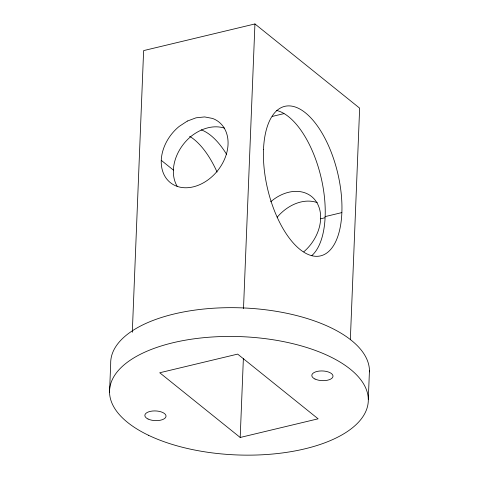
<?xml version="1.0" encoding="UTF-8"?>
<svg xmlns="http://www.w3.org/2000/svg" width="479" height="479" viewBox="0 0 479 479"><rect width="100%" height="100%" fill="white"/><g stroke="black" fill="none" stroke-linecap="round" stroke-linejoin="round"><path stroke-width="0.72" d="M109.541 392.349L110.697 363.585A129.468 59.18 2.3 0 1 240.141 307.811A129.468 59.18 2.3 0 1 369.453 371.86M132.306 332.27L143.622 50.6L254.936 23.95L359.639 108.152L350.341 339.767M243.5 308.608L254.936 23.95M240.195 437.471L159.729 372.764L237.65 354.107L318.116 418.814L240.195 437.471L243.374 358.424M368.303 399.229L369.459 370.465M272.383 116.397L283.927 113.631M325.133 216.604L341.826 212.604M320.637 218.795L324.81 217.795M224.675 128.192C213.005 124.402 200.563 128.869 191.277 136.186A38.841 29.393 -51.2 0 0 177.164 186.265M161.261 160.333L173.38 170.075M189.606 136.293A76.874 35.925 76.5 0 1 217.071 172.063M277.191 217.227A38.841 29.393 -51.2 0 1 317.26 202.647M270.659 201.809A38.841 29.393 -51.2 0 1 316.26 201.665A38.841 29.393 -51.2 0 1 303.83 251.768M201.192 129.839A76.874 35.925 76.5 0 1 226.567 154.304M276.347 110.374A76.874 35.925 76.5 0 1 320.762 176.134A76.874 35.925 76.5 0 1 311.721 255.684M187.355 121.061L179.158 126.438A38.841 29.393 -51.2 0 0 168.183 180.649A38.841 29.393 -51.2 0 0 219.346 168.398A38.841 29.393 -51.2 0 0 212.556 118.445L204.641 116.924L196.043 117.816L187.355 121.061M148.472 435.261A129.468 59.18 2.3 0 0 364.274 414.449A129.468 59.18 2.3 0 0 204.024 337.659A129.468 59.18 2.3 0 0 148.472 435.261M148.029 419.011A10.604 4.85 2.3 0 0 165.704 417.305A10.604 4.85 2.3 0 0 152.579 411.018A10.604 4.85 2.3 0 0 148.029 419.011M314.996 379.033A10.604 4.85 2.3 0 0 332.677 377.332A10.604 4.85 2.3 0 0 319.547 371.039A10.604 4.85 2.3 0 0 314.996 379.033M263.504 149.616A76.874 35.925 76.5 0 0 319.87 256.02A76.874 35.925 76.5 0 0 324.624 137.695A76.874 35.925 76.5 0 0 263.504 149.616"/></g></svg>
